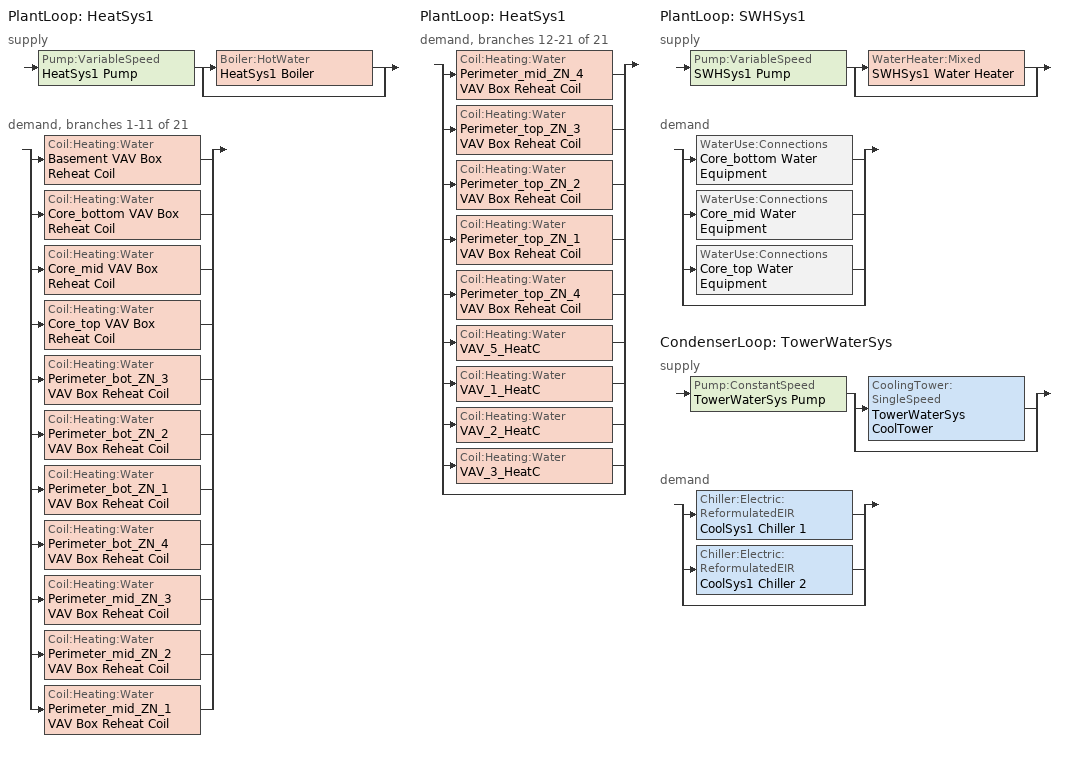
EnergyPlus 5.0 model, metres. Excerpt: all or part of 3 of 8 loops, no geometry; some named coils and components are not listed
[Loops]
PlantLoop 'HeatSys1'
 supply: Pump:VariableSpeed 'HeatSys1 Pump' > split
  | Boiler:HotWater 'HeatSys1 Boiler'
  | bypass
 demand, branches 1-11 of 21: split
  | Coil:Heating:Water 'Basement VAV Box Reheat Coil'
  | Coil:Heating:Water 'Core_bottom VAV Box Reheat Coil'
  | Coil:Heating:Water 'Core_mid VAV Box Reheat Coil'
  | Coil:Heating:Water 'Core_top VAV Box Reheat Coil'
  | Coil:Heating:Water 'Perimeter_bot_ZN_3 VAV Box Reheat Coil'
  | Coil:Heating:Water 'Perimeter_bot_ZN_2 VAV Box Reheat Coil'
  | Coil:Heating:Water 'Perimeter_bot_ZN_1 VAV Box Reheat Coil'
  | Coil:Heating:Water 'Perimeter_bot_ZN_4 VAV Box Reheat Coil'
  | Coil:Heating:Water 'Perimeter_mid_ZN_3 VAV Box Reheat Coil'
  | Coil:Heating:Water 'Perimeter_mid_ZN_2 VAV Box Reheat Coil'
  | Coil:Heating:Water 'Perimeter_mid_ZN_1 VAV Box Reheat Coil'
PlantLoop 'HeatSys1'
 demand, branches 12-21 of 21: split
  | Coil:Heating:Water 'Perimeter_mid_ZN_4 VAV Box Reheat Coil'
  | Coil:Heating:Water 'Perimeter_top_ZN_3 VAV Box Reheat Coil'
  | Coil:Heating:Water 'Perimeter_top_ZN_2 VAV Box Reheat Coil'
  | Coil:Heating:Water 'Perimeter_top_ZN_1 VAV Box Reheat Coil'
  | Coil:Heating:Water 'Perimeter_top_ZN_4 VAV Box Reheat Coil'
  | Coil:Heating:Water 'VAV_5_HeatC'
  | Coil:Heating:Water 'VAV_1_HeatC'
  | Coil:Heating:Water 'VAV_2_HeatC'
  | Coil:Heating:Water 'VAV_3_HeatC'
  | bypass
PlantLoop 'SWHSys1'
 supply: Pump:VariableSpeed 'SWHSys1 Pump' > split
  | WaterHeater:Mixed 'SWHSys1 Water Heater'
  | bypass
 demand: split
  | WaterUse:Connections 'Core_bottom Water Equipment'
  | WaterUse:Connections 'Core_mid Water Equipment'
  | WaterUse:Connections 'Core_top Water Equipment'
  | bypass
CondenserLoop 'TowerWaterSys'
 supply: Pump:ConstantSpeed 'TowerWaterSys Pump' > split
  | CoolingTower:SingleSpeed 'TowerWaterSys CoolTower'
  | bypass
 demand: split
  | Chiller:Electric:ReformulatedEIR 'CoolSys1 Chiller 1'
  | Chiller:Electric:ReformulatedEIR 'CoolSys1 Chiller 2'
  | bypass
[Coil:Heating:Water] Availablility Schedule=ALWAYS_ON; U-Factor Times Area Value {W/K}=AUTOSIZE; Maximum Water Flow Rate {m3/s}=AUTOSIZE; Coil Peformance input method=UFactorTimesAreaAndDesignWaterFlowRate; Nominal Capacity=AUTOSIZE; Design Inlet Water Temperature=82.2; Design Inlet Air Temperature=16.6; Design Outlet Water Temperature=71.1; Design Outlet Air Temperature=32.2
Basement VAV Box Reheat Coil; Core_bottom VAV Box Reheat Coil; Core_mid VAV Box Reheat Coil; Core_top VAV Box Reheat Coil; Perimeter_bot_ZN_1 VAV Box Reheat Coil; Perimeter_bot_ZN_2 VAV Box Reheat Coil; Perimeter_bot_ZN_3 VAV Box Reheat Coil; Perimeter_bot_ZN_4 VAV Box Reheat Coil; Perimeter_mid_ZN_1 VAV Box Reheat Coil; Perimeter_mid_ZN_2 VAV Box Reheat Coil; Perimeter_mid_ZN_3 VAV Box Reheat Coil; Perimeter_mid_ZN_4 VAV Box Reheat Coil; Perimeter_top_ZN_1 VAV Box Reheat Coil; Perimeter_top_ZN_2 VAV Box Reheat Coil; Perimeter_top_ZN_3 VAV Box Reheat Coil; Perimeter_top_ZN_4 VAV Box Reheat Coil
[SetpointManager:Scheduled] Control Variable {TEMP}=Temperature
Name | Schedule | Setpoint Node
HeatSys1 Loop Setpoint Manager | HW-Loop-Temp-Schedule | HeatSys1 Supply Outlet Node
SWHSys1 Loop Setpoint Manager | SWHSys1-Loop-Temp-Schedule | SWHSys1 Supply Outlet Node
[Boiler:HotWater]
HeatSys1 Boiler: Fuel Type=NATURALGAS; Nominal Capacity {W}=AUTOSIZE; Nominal Thermal Efficiency=0.78; Design Water Outlet Temperature {C}=82.2; Design Water Flow Rate {m3/s}=AUTOSIZE; Minimum Part Load Ratio=0; Maximum Part Load Ratio=1.2; Optimum Part Load Ratio=1; Water Outlet Upper Temperature Limit {C}=95; Boiler Flow Mode=VariableFlow; Parasitic Electric Load=0; Sizing Factor=1
[CoolingTower:SingleSpeed]
TowerWaterSys CoolTower: Design Water Flow Rate {m3/s}=AUTOSIZE; Design Air Flow Rate {m3/s}=AUTOSIZE; Fan Power At Design Air Flow Rate {W}=AUTOSIZE; U-Factor Times Area Value at Design Air Flow Rate {W/K}=AUTOSIZE; Air Flow Rate In Free Convection Regime {m3/s}=AUTOSIZE; U-Factor Times Area Value at Free Convection Air Flow Rate {W/K}=AUTOSIZE; Performance Input Method {NominalCapacity | UFactorTimesAreaAndDesignWaterFlowRate}=UFactorTimesAreaAndDesignWaterFlowRate; Evaporation Loss Mode { LossFactor | SaturatedExit }=SaturatedExit; Drift Loss Percent=0.008; Blowdown Calculation Mode { ConcentrationRatio | ScheduledRate }=ConcentrationRatio; Blowdown Concentration Ratio=3; Capacity Control  { FanCycling |  FluidBypass }=FanCycling; Sizing Factor=1
[Pump:VariableSpeed] Rated Flow Rate {m3/s}=AUTOSIZE; Rated Pump Head {Pa} [179352 Pa = 60 ft]=179352; Rated Power Consumption {W}=AUTOSIZE; Fraction of Motor Inefficiencies to Fluid Stream=0; Coefficient 1 of the Part Load Performance Curve=0; Coefficient 2 of the Part Load Performance Curve=1; Coefficient 3 of the Part Load Performance Curve=0; Coefficient 4 of the Part Load Performance Curve=0; Minimum Flow Rate {m3/s}=0; Pump Control Type {Continuous | Intermittent}=Intermittent
Name | Motor Efficiency
HeatSys1 Pump | 0.875
SWHSys1 Pump | 0.85
[Pump:ConstantSpeed]
TowerWaterSys Pump: Rated Flow Rate {m3/s}=AUTOSIZE; Rated Pump Head {Pa} [179352 Pa = 60 ft]=179352; Rated Power Consumption {W}=AUTOSIZE; Motor Efficiency=0.87; Fraction of Motor Inefficiencies to Fluid Stream=0; Pump Control Type {Continuous | Intermittent}=Intermittent
[PlantEquipmentList]
HeatSys1 Equipment List: HeatSys1 Boiler
SWHSys1 Equipment List: SWHSys1 Water Heater
[CondenserEquipmentList]
TowerWaterSys Equipment List: TowerWaterSys CoolTower
[Sizing:Plant]
Name | Loop Type {COOLING | HEATING} | Design Loop Exit Temperature {C} | Design Loop Temperature Difference {C} | Loop Type {COOLING | HEATING | CONDENSER}
HeatSys1 | Heating | 82.2 | 11.1
TowerWaterSys |  | 29.4 | 5.6 | CONDENSER
SWHSys1 | Heating | 60 | 5
[PlantEquipmentOperationSchemes] Control Scheme 1 Object Type {*******}=PlantEquipmentOperation:HeatingLoad; Control Scheme 1 Schedule=ALWAYS_ON
Name | Control Scheme 1
HeatSys1 Loop Operation Scheme List | HeatSys1 Operation Scheme
SWHSys1 Loop Operation Scheme List | SWHSys1 Operation Scheme
[CondenserEquipmentOperationSchemes]
TowerWaterSys Loop Operation Scheme List: Control Scheme 1 Object Type {*******}=PlantEquipmentOperation:CoolingLoad; Control Scheme 1=TowerWaterSys Operation Scheme; Control Scheme 1 Schedule=ALWAYS_ON
[PlantEquipmentOperation:HeatingLoad] Load Range 1 Lower Limit {W}=0; Load Range 1 Upper Limit {W}=1000000000000000
Name | Priority Control 1 Equipment List
HeatSys1 Operation Scheme | HeatSys1 Equipment List
SWHSys1 Operation Scheme | SWHSys1 Equipment List
[PlantEquipmentOperation:CoolingLoad]
TowerWaterSys Operation Scheme: Load Range 1 Lower Limit {W}=0; Load Range 1 Upper Limit {W}=1000000000000; Priority Control 1 Equipment List=TowerWaterSys Equipment List
[PlantLoop] Fluid Type {WATER}=Water; Minimum Loop Temperature {C}=10; Maximum Loop Flow Rate {m3/s}=AUTOSIZE; Minimum Loop Flow Rate {m3/s}=0; Loop Volume {m3}=AUTOSIZE; Load Distribution Scheme {OPTIMAL | SEQUENTIAL}=Optimal
Name | Loop Equipment Operation Scheme | Maximum Loop Temperature {C}
HeatSys1 | HeatSys1 Loop Operation Scheme List | 100
SWHSys1 | SWHSys1 Loop Operation Scheme List | 60
[CondenserLoop]
TowerWaterSys: Fluid Type {WATER}=Water; Loop Equipment Operation Scheme=TowerWaterSys Loop Operation Scheme List; Maximum Loop Temperature {C}=80; Minimum Loop Temperature {C}=5; Maximum Loop Flow Rate {m3/s}=AUTOSIZE; Minimum Loop Flow Rate {m3/s}=0; Loop Volume {m3}=AUTOSIZE; Load Distribution Scheme {OPTIMAL | SEQUENTIAL}=Sequential
[WaterHeater:Mixed]
SWHSys1 Water Heater: Tank Volume {m3}=0.7571; Setpoint Temperature Schedule=SWHSys1 Water Heater Setpoint Temperature Schedule Name; Deadband Temperature Difference {deltaC}=2; Maximum Temperature Limit {C}=82.2222; Heater Control Type {Cycle | Modulate}=Cycle; Heater Maximum Capacity {W}=845000; Heater Fuel Type=NATURALGAS; Heater Thermal Efficiency=0.8; Off Cycle Parasitic Fuel Consumption Rate {W}=20; Off Cycle Parasitic Fuel Type=NATURALGAS; Off Cycle Parasitic Heat Fraction To Tank=0.8; On Cycle Parasitic Fuel Type=NATURALGAS; Ambient Temperature Indicator {Schedule | Zone | Outdoors}=SCHEDULE; Ambient Temperature Schedule=SWHSys1 Water Heater Ambient Temperature Schedule Name; Off Cycle Loss Coefficient to Ambient Temperature {W/K}=6; On Cycle Loss Coefficient to Ambient Temperature {W/K}=6; Use Side Effectiveness=1; Source Side Effectiveness=1; Use Side Design Flow Rate=AUTOSIZE; Source Side Design Flow Rate=AUTOSIZE; Indirect Water Heater Recovery Time=1.5
[WaterUse:Equipment] Peak Flow Rate {m3/s}=2.24e-05; Flow Rate Fraction Schedule=BLDG_SWH_SCH; Target Temperature Schedule=Water Equipment Temp Sched; Hot Water Supply Temperature Schedule Name  {C}=Water Equipment Hot Supply Temp Sched; Sensible Fraction Schedule=Water Equipment Sensible fract sched; Latent Fraction Schedule=Water Equipment Latent fract sched
Name | Zone
Core_bottom Water Equipment | Core_bottom
Core_mid Water Equipment | Core_mid
Core_top Water Equipment | Core_top
[WaterUse:Connections]
Name | Water Use Equipment 1
Core_bottom Water Equipment | Core_bottom Water Equipment
Core_mid Water Equipment | Core_mid Water Equipment
Core_top Water Equipment | Core_top Water Equipment
[Schedule:Compact]
ALWAYS_ON: Through: 12/31, For: AllDays, Until: 24:00, 1
HW-Loop-Temp-Schedule: Through: 12/31, For: AllDays, Until: 24:00, 82.2
BLDG_SWH_SCH: Fraction, Through: 12/31, For: Weekdays SummerDesignDay, Until: 05:00, 0.05, Until: 06:00, 0.08, Until: 07:00, 0.07, Until: 08:00, 0.19, Until: 09:00, 0.35, Until: 10:00, 0.38, Until: 11:00, 0.39, Until: 12:00, 0.47, Until: 13:00, 0.57, Until: 14:00, 0.54, Until: 15:00, 0.34, Until: 16:00, 0.33, Until: 17:00, 0.44, Until: 18:00, 0.26, Until: 19:00, 0.21, Until: 20:00, 0.15, Until: 21:00, 0.17, Until: 22:00, 0.08, Until: 24:00, 0.05, For: Saturday WinterDesignDay, Until: 05:00, 0.05, Until: 06:00, 0.08, Until: 07:00, 0.07, Until: 08:00, 0.11, Until: 09:00, 0.15, Until: 10:00, 0.21, Until: 11:00, 0.19, Until: 12:00, 0.23, Until: 13:00, 0.2, Until: 14:00, 0.19, Until: 15:00, 0.15, Until: 16:00, 0.13, Until: 17:00, 0.14, Until: 21:00, 0.07, Until: 22:00, 0.09, Until: 24:00, 0.05, For: AllOtherDays, Until: 05:00, 0.04, Until: 06:00, 0.07, Until: 11:00, 0.04, Until: 13:00, 0.06, Until: 14:00, 0.09, Until: 15:00, 0.06, Until: 21:00, 0.04, Until: 22:00, 0.07, Until: 24:00, 0.04
Water Equipment Latent fract sched: Through: 12/31, For: AllDays, Until: 24:00, 0.05
Water Equipment Sensible fract sched: Through: 12/31, For: AllDays, Until: 24:00, 0.2
SWHSys1 Water Heater Ambient Temperature Schedule Name: Through: 12/31, For: AllDays, Until: 24:00, 22
Water Equipment Temp Sched; Water Equipment Hot Supply Temp Sched: Through: 12/31, For: AllDays, Until: 24:00, 43.3
SWHSys1 Water Heater Setpoint Temperature Schedule Name; SWHSys1-Loop-Temp-Schedule: Through: 12/31, For: AllDays, Until: 24:00, 60
